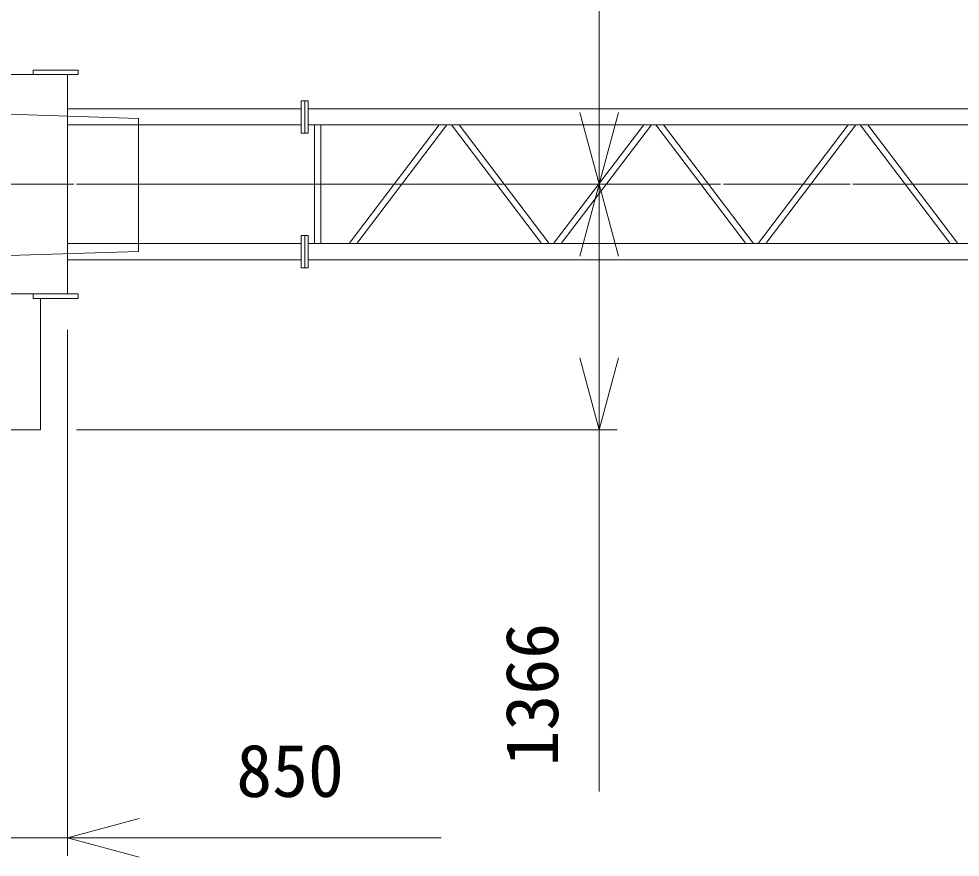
# Model space of a CAD drawing. Units: millimetres, scale not verified. Extents: x -17622 to 17358, y -25032 to 27188.
# Drawn here: x -10864 to -5626, y 17857 to 22522 of the extents above; entities that cross this region are included whole.
import ezdxf
from ezdxf.enums import TextEntityAlignment as Align

# ---------------------------------------------------------------- set-up
doc = ezdxf.new("R2010")
doc.units = ezdxf.units.MM
doc.header["$LTSCALE"] = 60
doc.linetypes.add('CHAIN2', pattern=[12, 9, -1, 1, -1])
for name, color, linetype, lineweight in [('0-3_05 寸法', 7, 'Continuous', 18), ('0-4_10 当社外形線', 3, 'Continuous', 18), ('0-5_12 当社中心線', 3, 'CHAIN2', 18)]:
    doc.layers.add(name, color=color, linetype=linetype, lineweight=lineweight)
doc.styles.add('ＭＳ ゴシック', font='')
doc.styles.get('ＭＳ ゴシック').set_extended_font_data('MS Gothic')

msp = doc.modelspace()

# ---------------------------------------------------------------- linework, layer by layer
at = {"layer": '0-3_05 寸法'}
for p, q in [((-7635.43, 22001.63), (-7635.43, 22801.63)), ((-7635.43, 21601.63), (-7635.43, 22001.63)), ((-10394.18, 21601.63), (-7535.43, 21601.63)), ((-10394.18, 21601.63), (-7535.43, 21601.63)), ((-7635.43, 21601.63), (-7635.43, 21201.63)), ((-7635.43, 21201.63), (-7635.43, 20635.63)), ((-10594.18, 20791.63), (-10594.18, 17864.14)), ((-7635.43, 20235.63), (-7635.43, 20635.63)), ((-10544.18, 20235.63), (-7535.43, 20235.63)), ((-7635.43, 20235.63), (-7635.43, 18222.3)), ((-11444.18, 17964.14), (-10594.18, 17964.14)), ((-10594.18, 17964.14), (-10194.18, 17964.14)), ((-10194.18, 17964.14), (-8514.18, 17964.14))]:
    msp.add_line(p, q, dxfattribs=at)
for points in [[(-7528.25, 22001.63), (-7635.43, 21601.63), (-7742.61, 22001.63)], [(-7742.61, 21201.63), (-7635.43, 21601.63), (-7528.25, 21201.63)], [(-7528.25, 20635.63), (-7635.43, 20235.63), (-7742.61, 20635.63)], [(-10194.18, 17856.97), (-10594.18, 17964.14), (-10194.18, 18071.32)]]:
    msp.add_lwpolyline(points, dxfattribs=at)
at = {"layer": '0-4_10 当社外形線'}
for p, q in [((-13294.18, 22211.63), (-10594.18, 22211.63)), ((-10784.18, 22236.63), (-10784.18, 22211.63)), ((-10784.18, 22236.63), (-10534.18, 22236.63)), ((-10594.18, 22211.63), (-10594.18, 20991.63)), ((-10594.18, 22211.63), (-10534.18, 22211.63)), ((-10534.18, 22236.63), (-10534.18, 22211.63)), ((-12882.32, 22055.68), (-10197.73, 21968.52)), ((-9254.66, 22066.59), (-9273.67, 22066.59)), ((-9273.67, 22066.59), (-9273.67, 21886.6)), ((-10594.18, 22021.19), (-9292.67, 22021.18)), ((-9254.66, 22021.18), (-3255.63, 22021.14)), ((-10197.73, 21968.52), (-10197.73, 21227.35)), ((-10594.19, 21932.08), (-9292.67, 21932.07)), ((-9254.67, 21932.07), (-3255.63, 21932.04)), ((-9218.67, 21271.13), (-9218.67, 21932.04)), ((-9184.67, 21271.13), (-9184.67, 21932.04)), ((-9025.55, 21271.17), (-8524.49, 21932.06)), ((-8982.88, 21271.17), (-8481.83, 21932.07)), ((-7955.9, 21271.16), (-8456.94, 21932.06)), ((-7913.24, 21271.16), (-8414.28, 21932.07)), ((-7888.35, 21271.16), (-7387.3, 21932.06)), ((-7845.69, 21271.16), (-7344.63, 21932.05)), ((-6818.7, 21271.16), (-7319.74, 21932.05)), ((-6776.03, 21271.16), (-7277.07, 21932.05)), ((-6751.14, 21271.16), (-6250.09, 21932.05)), ((-6708.49, 21271.15), (-6207.42, 21932.05)), ((-5681.49, 21271.14), (-6182.54, 21932.05)), ((-5638.83, 21271.15), (-6139.87, 21932.04)), ((-10594.19, 21271.19), (-9292.67, 21271.18)), ((-9254.66, 21316.94), (-9273.67, 21316.94)), ((-9273.67, 21316.94), (-9273.67, 21136.94)), ((-9254.66, 21271.18), (-3255.63, 21271.14)), ((-12882.32, 21147.46), (-10197.73, 21227.35)), ((-10594.19, 21182.09), (-9292.67, 21182.08)), ((-9254.67, 21182.08), (-3255.63, 21182.04)), ((-13294.18, 20991.63), (-10594.18, 20991.63)), ((-10784.18, 20966.63), (-10784.18, 20991.63)), ((-10784.18, 20966.63), (-10534.18, 20966.63)), ((-10744.18, 20966.63), (-10744.18, 20235.63)), ((-10594.18, 20991.63), (-10534.18, 20991.63)), ((-10534.18, 20966.63), (-10534.18, 20991.63)), ((-13144.18, 20235.63), (-10744.18, 20235.63))]:
    msp.add_line(p, q, dxfattribs=at)
for points in [[(-9292.67, 22066.6), (-9292.67, 21886.6), (-9273.67, 21886.6)], [(-9292.67, 22066.6), (-9273.67, 22066.59), (-9273.67, 21886.6)], [(-9254.66, 22066.59), (-9254.67, 21886.6), (-9273.67, 21886.6)], [(-9292.67, 21316.94), (-9292.67, 21136.94), (-9273.67, 21136.94)], [(-9292.67, 21316.94), (-9273.67, 21316.94), (-9273.67, 21136.94)], [(-9254.66, 21316.94), (-9254.67, 21136.94), (-9273.67, 21136.94)]]:
    msp.add_lwpolyline(points, dxfattribs=at)
at = {"layer": '0-5_12 当社中心線'}
for p in [(8760.96, 21601.63), (8835.96, 21601.63)]:
    msp.add_line(p, (-14942.36, 21601.63), dxfattribs=at)

# ---------------------------------------------------------------- texts
at = {"layer": '0-3_05 寸法', "style": 'ＭＳ ゴシック'}
msp.add_text('1366', height=293.3, rotation=90, dxfattribs=at).set_placement((-7775.43, 18362.3), align=Align.BOTTOM_LEFT)
msp.add_text('850', height=293.3, dxfattribs=at).set_placement((-9654.18, 18104.14), align=Align.BOTTOM_LEFT)

doc.saveas('drawing.dxf')
